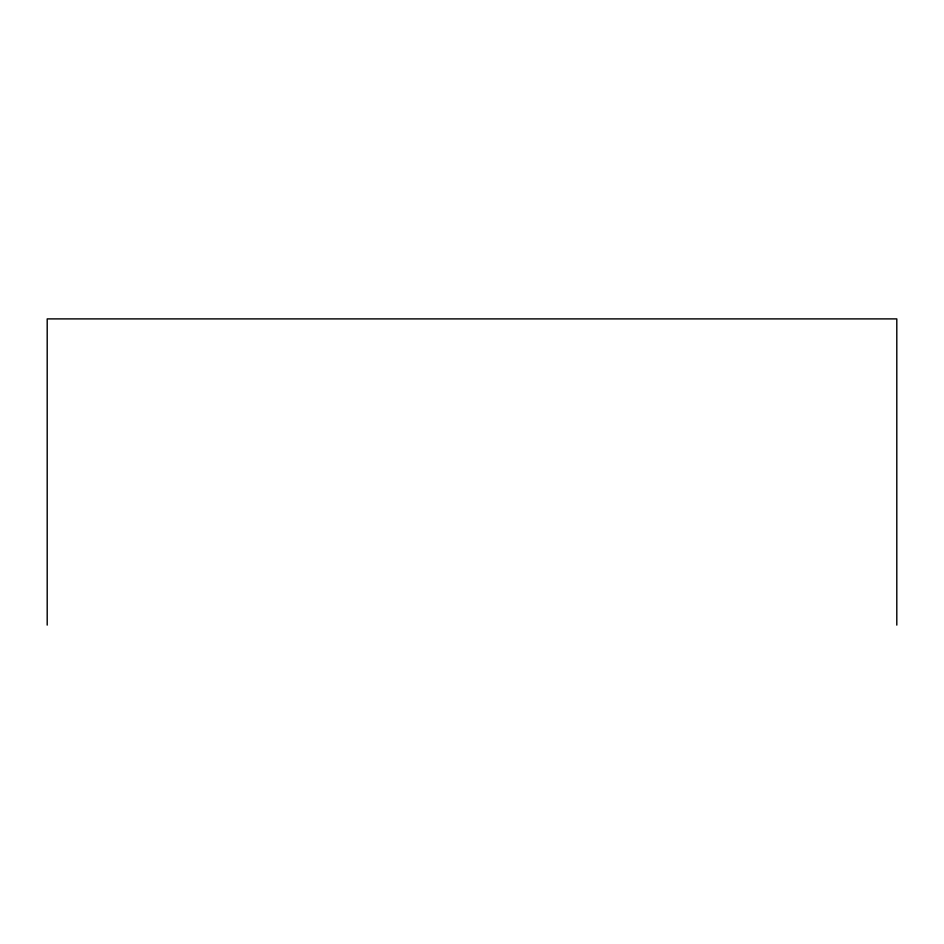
<?xml version="1.0" encoding="UTF-8"?>
<svg xmlns="http://www.w3.org/2000/svg" width="944" height="944" viewBox="0 0 944 944"><rect width="100%" height="100%" fill="white"/><g stroke="black" fill="none" stroke-linecap="round" stroke-linejoin="round"><path stroke-width="1.42" d="M896.8 625.105L896.8 318.895L47.2 318.895L47.2 625.105"/></g></svg>
